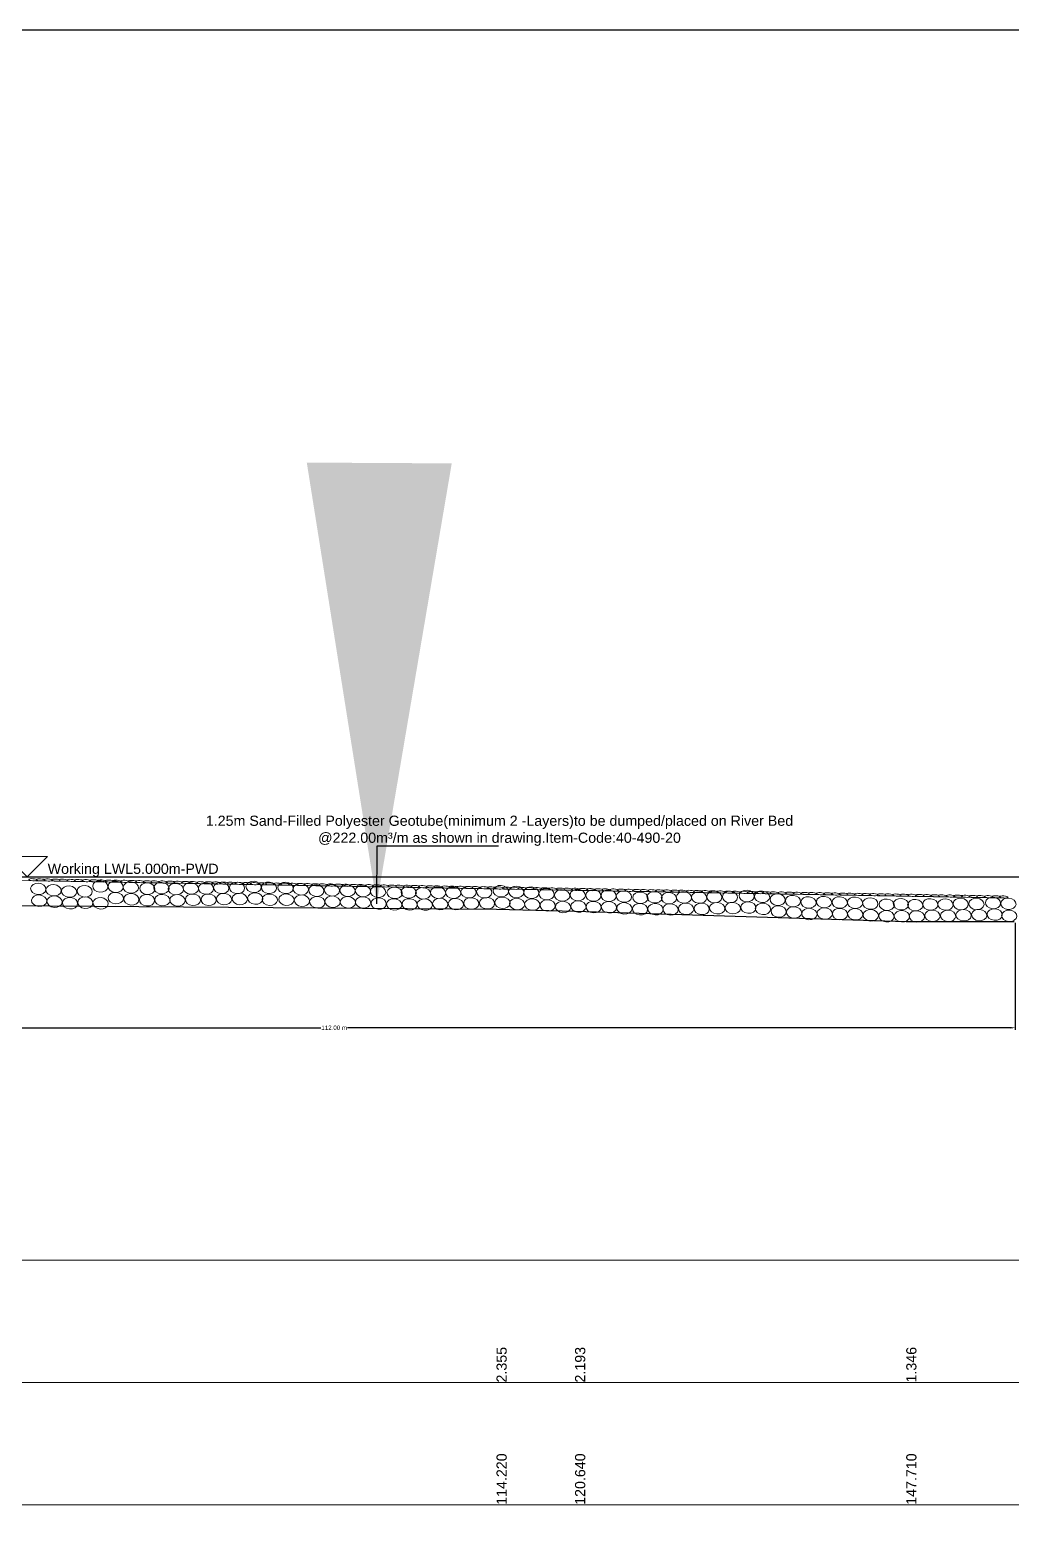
# Model space of a CAD drawing. Header units: inches. Extents: x 89000 to 215021, y -23839 to 0.
# Drawn here: x 158263.4 to 158343.5, y -23725.2 to -23603.4 of the extents above; entities that cross this region are included whole.
import ezdxf

# ---------------------------------------------------------------- set-up
doc = ezdxf.new("R2010")
doc.units = ezdxf.units.IN
doc.header["$LTSCALE"] = 7
doc.header["$MEASUREMENT"] = 0
doc.header["$PDMODE"] = 3
for name, color, linetype, lineweight in [('Cross section Data Border', 7, 'Continuous', 9), ('Cross Section Labels', 7, 'Continuous', 9), ('Existing_Bed_Level for Xsection', 7, 'Continuous', 25), ('Long Section Labels', 7, 'Continuous', 9)]:
    doc.layers.add(name, color=color, linetype=linetype, lineweight=lineweight)
doc.styles.get("Standard").update_dxf_attribs({"font": 'arial.ttf'})
doc.dimstyles.get("Standard").update_dxf_attribs({"dimtxt": 36, "dimasz": 36, "dimexe": 0.18, "dimexo": 0.0625, "dimgap": 0.09, "dimtad": 0, "dimtih": 1, "dimtoh": 1, "dimdec": 4, "dimzin": 0, "dimdsep": 46, "dimtxsty": 'Standard', "dimcen": 0.09, "dimadec": 0, "dimazin": 0, "dimtfac": 1, "dimtdec": 4, "dimtofl": 0, "dimtmove": 0, "dimatfit": 3, "dimfxl": 1, "dimtolj": 1, "dimtzin": 0, "dimarcsym": 0})

# ---------------------------------------------------------------- blocks, each defined once
blk = doc.blocks.new('*D14')
at = {"layer": 'Cross Section Labels', "color": 0, "lineweight": -2, "transparency": 16777216}
for p, q in [((158232.59, -23672.63), (158232.59, -23685.06)), ((158343.82, -23676.32), (158343.82, -23685.06)), ((158232.95, -23684.88), (158287.11, -23684.88)), ((158343.46, -23684.88), (158289.3, -23684.88))]:
    blk.add_line(p, q, dxfattribs=at)
at = {"layer": 'Cross Section Labels', "color": 0, "transparency": 16777216}
for points in [[(158232.95, -23684.82), (158232.95, -23684.94), (158232.59, -23684.88)], [(158343.46, -23684.82), (158343.46, -23684.94), (158343.82, -23684.88)]]:
    blk.add_solid(points, dxfattribs=at)
at = {"layer": 'Defpoints', "color": 0, "transparency": 16777216}
for p in [(158232.59, -23672.56), (158343.82, -23676.26), (158343.82, -23684.88)]:
    blk.add_point(p, dxfattribs=at)
at = {"layer": 'Cross Section Labels', "color": 0, "transparency": 16777216, "insert": (158288.21, -23684.88), "char_height": 0.36, "attachment_point": 5}
blk.add_mtext('\\A1;112.00 m', dxfattribs=at)
blk = doc.blocks.new('Sand-cement-gunnybag')
at = {"layer": 'Long Section Labels'}
blk.add_ellipse((0, 2.5), major_axis=(9.97, -0.52), ratio=0.255, dxfattribs=at)

msp = doc.modelspace()

# ---------------------------------------------------------------- linework, layer by layer
msp.add_lwpolyline([(158145.89691, -23603.37283), (158478.89691, -23603.37283), (158478.89691, -23838.83713), (158145.89691, -23838.83713)], close=True)
at = {"layer": 'Cross section Data Border'}
msp.add_lwpolyline([(158157.3888, -23703.86553), (158455.56366, -23703.86553), (158455.56366, -23723.84553), (158157.3888, -23723.84553)], close=True, dxfattribs=at)
msp.add_lwpolyline([(158157.3888, -23713.85553), (158455.56366, -23713.85553)], dxfattribs=at)
at = {"layer": 'Cross Section Labels'}
msp.add_line((158234.88833, -23672.36088), (158343.26658, -23674.28612), dxfattribs=at)
msp.add_lwpolyline([(158263.14934, -23672.56353), (158264.81434, -23670.89853), (158261.48434, -23670.89853)], close=True, dxfattribs=at)
at = {"layer": 'Existing_Bed_Level for Xsection'}
for points in [[(158187.3588, -23672.56353), (158452.23366, -23672.56353)], [(158253.98211, -23674.83126), (158301.46458, -23675.20588), (158307.87816, -23675.36772), (158334.92109, -23676.21387), (158343.72228, -23676.20288)]]:
    msp.add_lwpolyline(points, dxfattribs=at)
at = {"layer": 'Long Section Labels'}
for centre in [(158269.11152, -23673.33711), (158270.36562, -23673.36003), (158271.6073, -23673.42244), (158272.95347, -23673.51895), (158274.10904, -23673.47636), (158276.50739, -23673.49679), (158277.74344, -23673.50636), (158278.98908, -23673.45849), (158280.27304, -23673.45849), (158281.62839, -23673.37489), (158282.88923, -23673.44405), (158284.23429, -23673.45544), (158264.042, -23673.53601), (158264.12117, -23674.50103), (158265.29278, -23673.65071), (158265.37986, -23674.58013), (158266.56311, -23673.75939), (158266.63762, -23674.70775), (158267.83337, -23673.73304), (158267.88747, -23674.66362), (158269.1349, -23674.7131), (158270.38091, -23674.29221), (158271.64956, -23674.38753), (158272.92329, -23674.45991), (158274.1859, -23674.45552), (158275.28093, -23673.55423), (158275.41507, -23674.47334), (158276.68113, -23674.42447), (158277.959, -23674.4284), (158279.22184, -23674.37483), (158280.50256, -23674.36292), (158281.76676, -23674.32311), (158282.95412, -23674.42726), (158284.31345, -23674.42046), (158285.48507, -23673.57014), (158285.57215, -23674.49956), (158286.7554, -23673.67882), (158286.82991, -23674.62718), (158288.02566, -23673.65247), (158288.07975, -23674.58305), (158289.30042, -23673.68507), (158289.32719, -23674.63253), (158290.55453, -23673.70799), (158290.56982, -23674.64017), (158291.7962, -23673.77041), (158291.83846, -23674.7355), (158293.14238, -23673.86692), (158294.29794, -23673.82433), (158295.46983, -23673.9022), (158296.6963, -23673.84475), (158297.93235, -23673.85433), (158299.17798, -23673.80646), (158299.41075, -23674.72279), (158300.46194, -23673.80646), (158300.69146, -23674.71089), (158301.8173, -23673.72285), (158301.95567, -23674.67108), (158303.07813, -23673.79202), (158304.30543, -23673.84844), (158305.55621, -23673.96313), (158306.82654, -23674.07182), (158308.09679, -23674.04547), (158309.37156, -23674.07807), (158310.62566, -23674.10099), (158311.86734, -23674.1634), (158313.21351, -23674.25991), (158314.36908, -23674.21732), (158315.54097, -23674.29519), (158316.76744, -23674.23775), (158318.00349, -23674.24732), (158319.24912, -23674.19945), (158320.53308, -23674.19945), (158321.88844, -23674.11585), (158323.14927, -23674.18501), (158324.42268, -23674.41875), (158325.67346, -23674.53345), (158326.94379, -23674.64214), (158328.21405, -23674.61578), (158329.48881, -23674.64838), (158330.74292, -23674.67131), (158331.9846, -23674.73372), (158342.00569, -23674.68617), (158293.1122, -23674.80788), (158294.3748, -23674.80349), (158295.60398, -23674.82131), (158296.87004, -23674.77243), (158298.1479, -23674.77636), (158303.14302, -23674.77522), (158304.38459, -23674.81345), (158305.64329, -23674.89255), (158306.90104, -23675.02018), (158308.15089, -23674.97604), (158309.39832, -23675.02553), (158310.64095, -23675.03317), (158311.9096, -23675.12849), (158313.18333, -23675.20087), (158314.44594, -23675.19648), (158315.67511, -23675.2143), (158316.94117, -23675.16542), (158318.21904, -23675.16935), (158319.48188, -23675.11579), (158320.7626, -23675.10388), (158322.0268, -23675.06407), (158323.21416, -23675.16821), (158324.50184, -23675.38377), (158325.76054, -23675.46287), (158327.0183, -23675.5905), (158328.26815, -23675.54636), (158329.51558, -23675.59585), (158330.75821, -23675.60349), (158332.02685, -23675.69881), (158333.30059, -23675.77119), (158333.33077, -23674.83023), (158334.48633, -23674.78764), (158334.56319, -23675.7668), (158335.65823, -23674.86551), (158335.79237, -23675.78462), (158336.88469, -23674.80807), (158337.05843, -23675.73574), (158338.12074, -23674.81764), (158338.3363, -23675.73967), (158339.36637, -23674.76977), (158339.59914, -23675.6861), (158340.65033, -23674.76977), (158340.87986, -23675.6742), (158342.14406, -23675.63439), (158343.26652, -23674.75533), (158343.33142, -23675.73853)]:
    msp.add_ellipse(centre, major_axis=(0.62228, -0.05107), ratio=0.7504, dxfattribs=at)

# ---------------------------------------------------------------- block references
at = {"layer": 'Cross Section Labels', "xscale": 0.0333, "yscale": 0.0333, "zscale": 0.0333, "rotation": 358.982301568157}
for p in [(158263.60505, -23672.871), (158264.22932, -23672.88209), (158264.8536, -23672.89318), (158265.47787, -23672.90427), (158266.10215, -23672.91536), (158266.72643, -23672.92645), (158267.3507, -23672.93754), (158267.97498, -23672.94863), (158268.59926, -23672.95972), (158269.22353, -23672.97081), (158269.84781, -23672.9819), (158270.47209, -23672.99299), (158271.09636, -23673.00408), (158271.72064, -23673.01517), (158272.34492, -23673.02626), (158272.96919, -23673.03735), (158273.59347, -23673.04844), (158274.21775, -23673.05953), (158274.84202, -23673.07062), (158275.4663, -23673.08171), (158276.09058, -23673.0928), (158276.71485, -23673.10389), (158277.33913, -23673.11498), (158277.96341, -23673.12607), (158278.58768, -23673.13716), (158279.21196, -23673.14825), (158279.83623, -23673.15934), (158280.46051, -23673.17042), (158281.08479, -23673.18151), (158281.70906, -23673.1926), (158282.33334, -23673.20369), (158282.95762, -23673.21478), (158283.58189, -23673.22587), (158284.20617, -23673.23696), (158284.83045, -23673.24805), (158285.45472, -23673.25914), (158286.079, -23673.27023), (158286.70328, -23673.28132), (158287.32755, -23673.29241), (158287.95183, -23673.3035), (158288.57611, -23673.31459), (158289.20038, -23673.32568), (158289.82466, -23673.33677), (158290.44894, -23673.34786), (158291.07321, -23673.35895), (158291.69749, -23673.37004), (158292.32176, -23673.38113), (158292.94604, -23673.39222), (158293.57032, -23673.40331), (158294.19459, -23673.4144), (158294.81887, -23673.42549), (158295.44315, -23673.43658), (158296.06742, -23673.44767), (158296.6917, -23673.45876), (158297.31598, -23673.46985), (158297.94025, -23673.48094), (158298.56453, -23673.49203), (158299.18881, -23673.50312), (158299.81308, -23673.5142), (158300.43736, -23673.52529), (158301.06164, -23673.53638), (158301.68591, -23673.54747), (158302.31019, -23673.55856), (158302.93447, -23673.56965), (158303.55874, -23673.58074), (158304.18302, -23673.59183), (158304.80729, -23673.60292), (158305.43157, -23673.61401), (158306.05585, -23673.6251), (158306.68012, -23673.63619), (158307.3044, -23673.64728), (158307.92868, -23673.65837), (158308.55295, -23673.66946), (158309.17723, -23673.68055), (158309.80151, -23673.69164), (158310.42578, -23673.70273), (158311.05006, -23673.71382), (158311.67434, -23673.72491), (158312.29861, -23673.736), (158312.92289, -23673.74709), (158313.54717, -23673.75818), (158314.17144, -23673.76927), (158314.79572, -23673.78036), (158315.42, -23673.79145), (158316.04427, -23673.80254), (158316.66855, -23673.81363), (158317.29283, -23673.82472), (158317.9171, -23673.83581), (158318.54138, -23673.8469), (158319.16565, -23673.85799), (158319.78993, -23673.86907), (158320.41421, -23673.88016), (158321.03848, -23673.89125), (158321.66276, -23673.90234), (158322.28704, -23673.91343), (158322.91131, -23673.92452), (158323.53559, -23673.93561), (158324.15987, -23673.9467), (158324.78414, -23673.95779), (158325.40842, -23673.96888), (158326.0327, -23673.97997), (158326.65697, -23673.99106), (158327.28125, -23674.00215), (158327.90553, -23674.01324), (158328.5298, -23674.02433), (158329.15408, -23674.03542), (158329.77836, -23674.04651), (158330.40263, -23674.0576), (158331.02691, -23674.06869), (158331.65118, -23674.07978), (158332.27546, -23674.09087), (158332.89974, -23674.10196), (158333.52401, -23674.11305), (158334.14829, -23674.12414), (158334.77257, -23674.13523), (158335.39684, -23674.14632), (158336.02112, -23674.15741), (158336.6454, -23674.1685), (158337.26967, -23674.17959), (158337.89395, -23674.19068), (158338.51823, -23674.20177), (158339.1425, -23674.21285), (158339.76678, -23674.22394), (158340.39106, -23674.23503), (158341.01533, -23674.24612), (158341.63961, -23674.25721), (158342.26389, -23674.2683), (158342.88816, -23674.27939)]:
    msp.add_blockref('Sand-cement-gunnybag', p, dxfattribs=at)

# ---------------------------------------------------------------- texts
at = {"layer": 'Cross Section Labels', "char_height": 0.8325}
for s, insert, attachment_point in [('1.25m Sand-Filled Polyester Geotube(minimum 2 -Layers)to be dumped/placed on River Bed^J@222.00m³/m as shown in drawing.Item-Code:40-490-20', (158301.70702, -23670.02502), 8), ('Working LWL5.000m-PWD', (158264.81434, -23672.56353), 7)]:
    msp.add_mtext(s, dxfattribs=dict(at, insert=insert, attachment_point=attachment_point))
at = {"layer": 'Long Section Labels', "char_height": 0.8325, "attachment_point": 1, "rotation": 90}
for s, insert in [('2.355', (158301.46458, -23713.85553)), ('2.193', (158307.87816, -23713.85553)), ('1.346', (158334.92109, -23713.85553)), ('114.220', (158301.46458, -23723.84553)), ('120.640', (158307.87816, -23723.84553)), ('147.710', (158334.92109, -23723.84553))]:
    msp.add_mtext(s, dxfattribs=dict(at, insert=insert))

# ---------------------------------------------------------------- dimensions: what is measured, and where the dimension line sits
at = {"layer": 'Cross Section Labels'}
dim = msp.add_linear_dim(base=(158343.82218, -23684.87941), p1=(158232.5915, -23672.56353), p2=(158343.82218, -23676.26083), text='112.00 m', dimstyle='Standard', override={"dimtxt": 0.36, "dimasz": 0.36}, dxfattribs=at)
dim.commit()
dim.dimension.update_dxf_attribs({"geometry": '*D14', "text_midpoint": (158288.20684, -23684.87941)})

# ---------------------------------------------------------------- leaders
at = {"layer": 'Cross Section Labels', "annotation_type": 0, "has_hookline": 1, "hookline_direction": 0, "text_width": 47.75461}
msp.add_leader([(158291.69074, -23674.75065), (158291.71702, -23670.02502), (158301.61702, -23670.02502)], dimstyle='Standard', override={"dimasz": 36}, dxfattribs=at)

doc.saveas('drawing.dxf')
